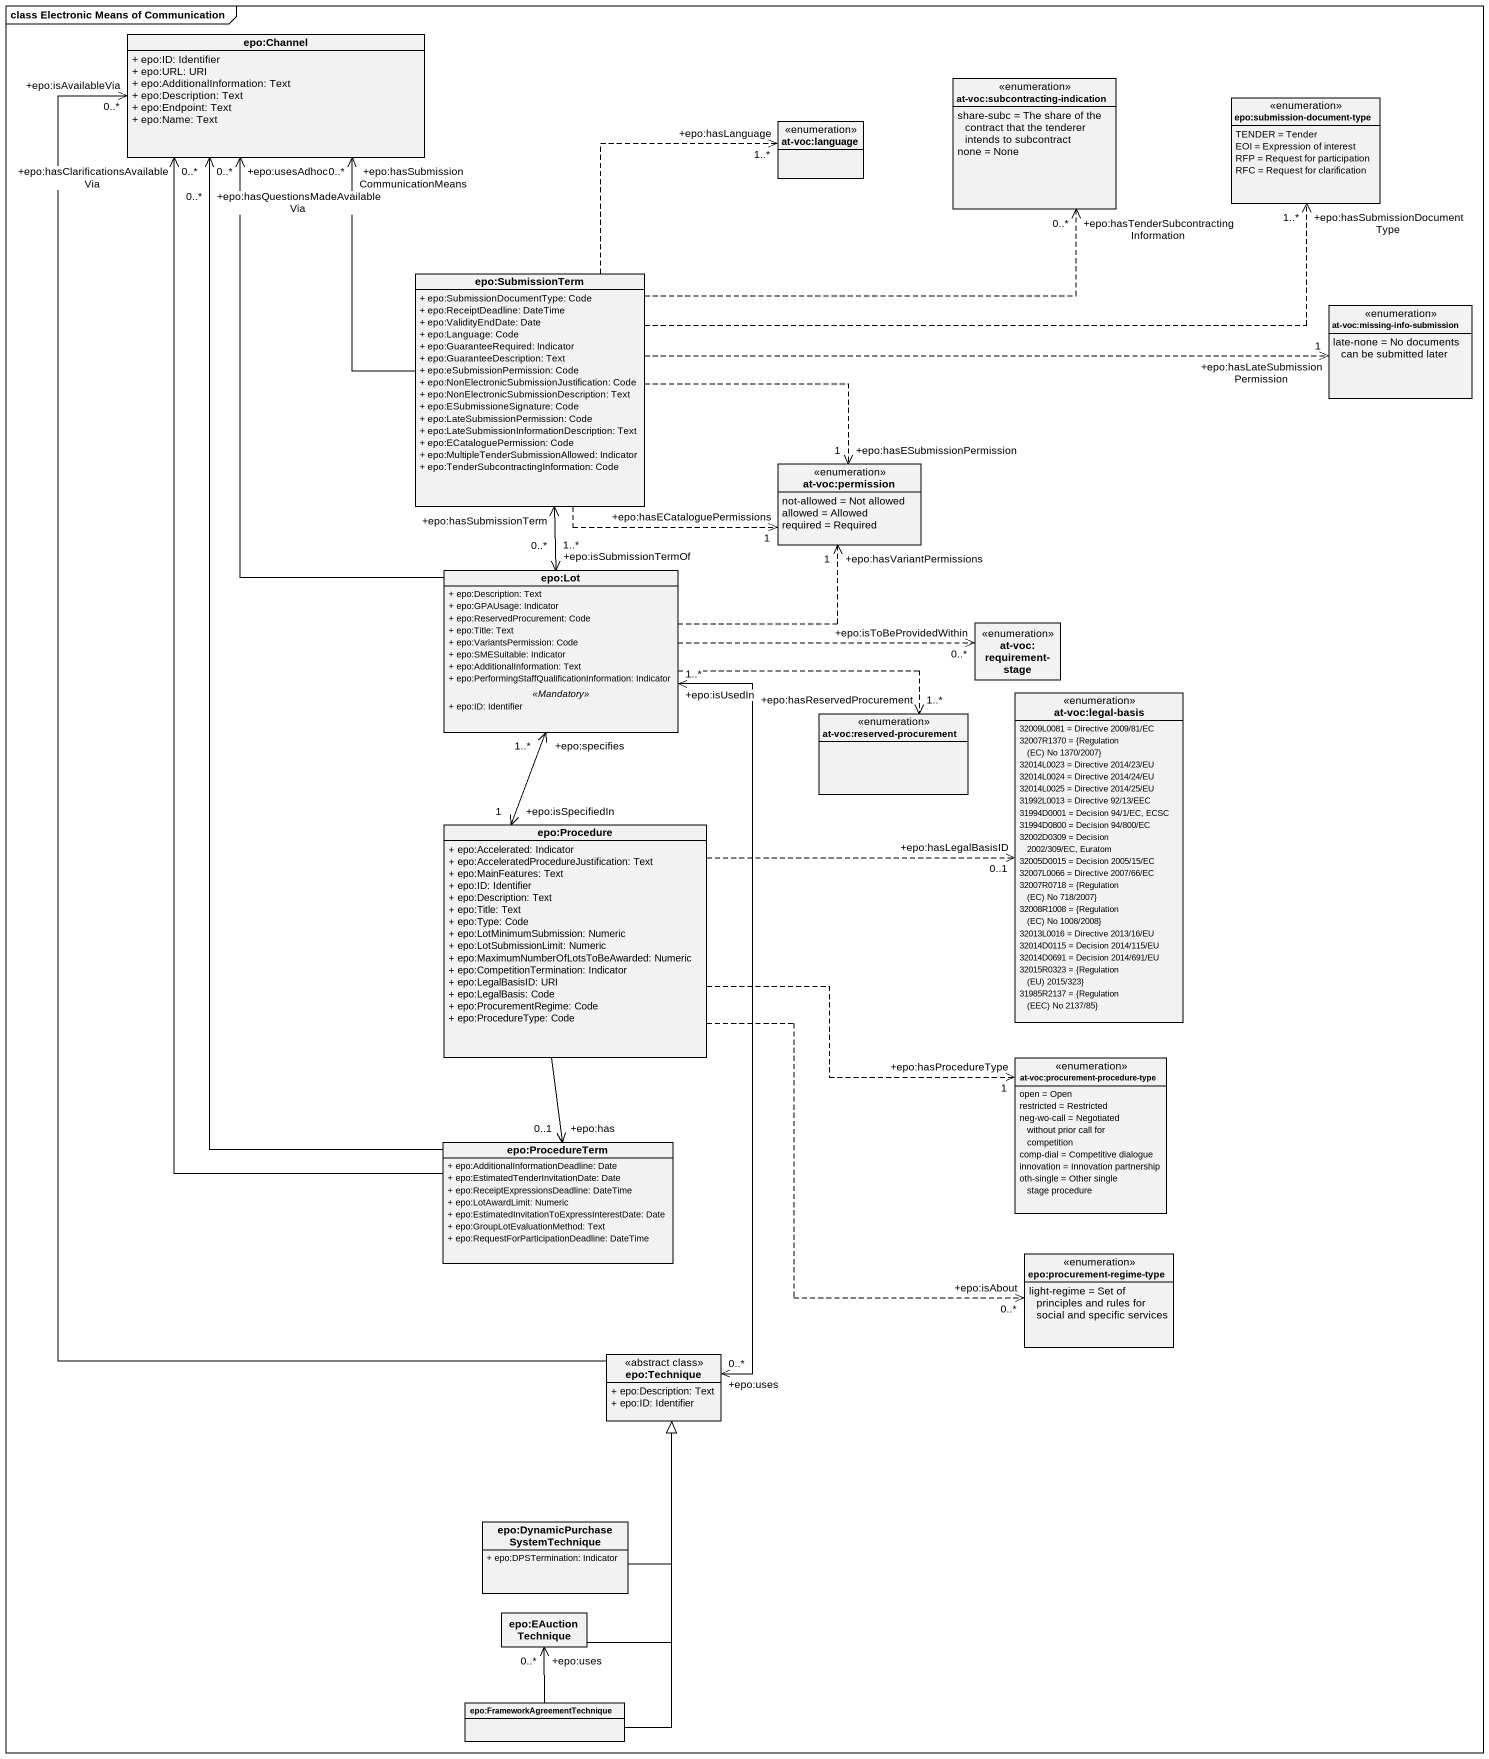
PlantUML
@startuml
mainframe class Electronic Means of Communication
hide circle
hide empty members
skinparam classAttributeIconSize 0
class "epo:Channel" as epo_Channel {
  + epo:ID: Identifier
  + epo:URL: URI
  + epo:AdditionalInformation: Text
  + epo:Description: Text
  + epo:Endpoint: Text
  + epo:Name: Text
}
enum "at-voc:subcontracting-indication" as at_voc_subcontracting {
  share-subc = The share of the contract that the tenderer intends to subcontract
  none = None
}
enum "at-voc:language" as at_voc_language
enum "epo:submission-document-type" as epo_submission_document_type {
  TENDER = Tender
  EOI = Expression of interest
  RFP = Request for participation
  RFC = Request for clarification
}
class "epo:SubmissionTerm" as epo_SubmissionTerm {
  + epo:SubmissionDocumentType: Code
  + epo:ReceiptDeadline: DateTime
  + epo:ValidityEndDate: Date
  + epo:Language: Code
  + epo:GuaranteeRequired: Indicator
  + epo:GuaranteeDescription: Text
  + epo:eSubmissionPermission: Code
  + epo:NonElectronicSubmissionJustification: Code
  + epo:NonElectronicSubmissionDescription: Text
  + epo:ESubmissioneSignature: Code
  + epo:LateSubmissionPermission: Code
  + epo:LateSubmissionInformationDescription: Text
  + epo:ECataloguePermission: Code
  + epo:MultipleTenderSubmissionAllowed: Indicator
  + epo:TenderSubcontractingInformation: Code
}
enum "at-voc:missing-info-submission" as at_voc_missing_info {
  late-none = No documents can be submitted later
}
enum "at-voc:permission" as at_voc_permission {
  not-allowed = Not allowed
  allowed = Allowed
  required = Required
}
class "epo:Lot" as epo_Lot {
  + epo:Description: Text
  + epo:GPAUsage: Indicator
  + epo:ReservedProcurement: Code
  + epo:Title: Text
  + epo:VariantsPermission: Code
  + epo:SMESuitable: Indicator
  + epo:AdditionalInformation: Text
  + epo:PerformingStaffQualificationInformation: Indicator
  .. <<Mandatory>> ..
  + epo:ID: Identifier
}
enum "at-voc:requirement-stage" as at_voc_requirement_stage
enum "at-voc:reserved-procurement" as at_voc_reserved_procurement
enum "at-voc:legal-basis" as at_voc_legal_basis {
  32009L0081 = Directive 2009/81/EC
  {field} 32007R1370 = {Regulation (EC) No 1370/2007}
  32014L0023 = Directive 2014/23/EU
  32014L0024 = Directive 2014/24/EU
  32014L0025 = Directive 2014/25/EU
  31992L0013 = Directive 92/13/EEC
  31994D0001 = Decision 94/1/EC, ECSC
  31994D0800 = Decision 94/800/EC
  32002D0309 = Decision 2002/309/EC, Euratom
  32005D0015 = Decision 2005/15/EC
  32007L0066 = Directive 2007/66/EC
  {field} 32007R0718 = {Regulation (EC) No 718/2007}
  {field} 32008R1008 = {Regulation (EC) No 1008/2008}
  32013L0016 = Directive 2013/16/EU
  32014D0115 = Decision 2014/115/EU
  32014D0691 = Decision 2014/691/EU
  {field} 32015R0323 = {Regulation (EU) 2015/323}
  {field} 31985R2137 = {Regulation (EEC) No 2137/85}
}
class "epo:Procedure" as epo_Procedure {
  + epo:Accelerated: Indicator
  + epo:AcceleratedProcedureJustification: Text
  + epo:MainFeatures: Text
  + epo:ID: Identifier
  + epo:Description: Text
  + epo:Title: Text
  + epo:Type: Code
  + epo:LotMinimumSubmission: Numeric
  + epo:LotSubmissionLimit: Numeric
  + epo:MaximumNumberOfLotsToBeAwarded: Numeric
  + epo:CompetitionTermination: Indicator
  + epo:LegalBasisID: URI
  + epo:LegalBasis: Code
  + epo:ProcurementRegime: Code
  + epo:ProcedureType: Code
}
enum "at-voc:procurement-procedure-type" as at_voc_procurement {
  open = Open
  restricted = Restricted
  neg-wo-call = Negotiated without prior call for competition
  comp-dial = Competitive dialogue
  innovation = Innovation partnership
  oth-single = Other single stage procedure
}
class "epo:ProcedureTerm" as epo_ProcedureTerm {
  + epo:AdditionalInformationDeadline: Date
  + epo:EstimatedTenderInvitationDate: Date
  + epo:ReceiptExpressionsDeadline: DateTime
  + epo:LotAwardLimit: Numeric
  + epo:EstimatedInvitationToExpressInterestDate: Date
  + epo:GroupLotEvaluationMethod: Text
  + epo:RequestForParticipationDeadline: DateTime
}
enum "epo:procurement-regime-type" as epo_procurement_regime_type {
  light-regime = Set of principles and rules for social and specific services
}
class "epo:Technique" as epo_Technique <<abstract class>> {
  + epo:Description: Text
  + epo:ID: Identifier
}
class "epo:DynamicPurchaseSystemTechnique" as epo_DynamicPurchaseSystemTec {
  + epo:DPSTermination: Indicator
}
class "epo:EAuctionTechnique" as epo_EAuctionTechnique
class "epo:FrameworkAgreementTechnique" as epo_FrameworkAgreementTechni
epo_SubmissionTerm -up-> "+epo:hasSubmissionCommunicationMeans\n0..*" epo_Channel
epo_SubmissionTerm .right.> "+epo:hasTenderSubcontractingInformation\n0..*" at_voc_subcontracting
epo_SubmissionTerm .up.> "+epo:hasLanguage\n1..*" at_voc_language
epo_SubmissionTerm .right.> "+epo:hasSubmissionDocumentType\n1..*" epo_submission_document_type
epo_SubmissionTerm .right.> "+epo:hasLateSubmissionPermission\n1" at_voc_missing_info
epo_SubmissionTerm .right.> "+epo:hasESubmissionPermission\n1" at_voc_permission
epo_SubmissionTerm .right.> "+epo:hasECataloguePermissions\n1" at_voc_permission
epo_SubmissionTerm "+epo:hasSubmissionTerm\n0..*" <--> "+epo:isSubmissionTermOf\n1..*" epo_Lot
epo_Lot -up-> "+epo:usesAdhoc\n0..*" epo_Channel
epo_Lot .right.> "+epo:hasVariantPermissions\n1" at_voc_permission
epo_Lot .right.> "+epo:isToBeProvidedWithin\n0..*" at_voc_requirement_stage
epo_Lot .right.> "+epo:hasReservedProcurement\n1..*" at_voc_reserved_procurement
epo_Procedure "+epo:isSpecifiedIn\n1" <-up-> "+epo:specifies\n1..*" epo_Lot
epo_Procedure .right.> "+epo:hasLegalBasisID\n0..1" at_voc_legal_basis
epo_Procedure .right.> "+epo:hasProcedureType\n1" at_voc_procurement
epo_Procedure --> "+epo:has\n0..1" epo_ProcedureTerm
epo_Procedure ..> "+epo:isAbout\n0..*" epo_procurement_regime_type
epo_ProcedureTerm -up-> "+epo:hasClarificationsAvailableVia\n0..*" epo_Channel
epo_ProcedureTerm -up-> "+epo:hasQuestionsMadeAvailableVia\n0..*" epo_Channel
epo_Technique -up-> "+epo:isAvailableVia\n0..*" epo_Channel
epo_Technique "+epo:uses\n0..*" <-up-> "+epo:isUsedIn\n1..*" epo_Lot
epo_DynamicPurchaseSystemTec -up-|> epo_Technique
epo_EAuctionTechnique -up-|> epo_Technique
epo_FrameworkAgreementTechni -up-|> epo_Technique
epo_FrameworkAgreementTechni -up-> "+epo:uses\n0..*" epo_EAuctionTechnique
@enduml
